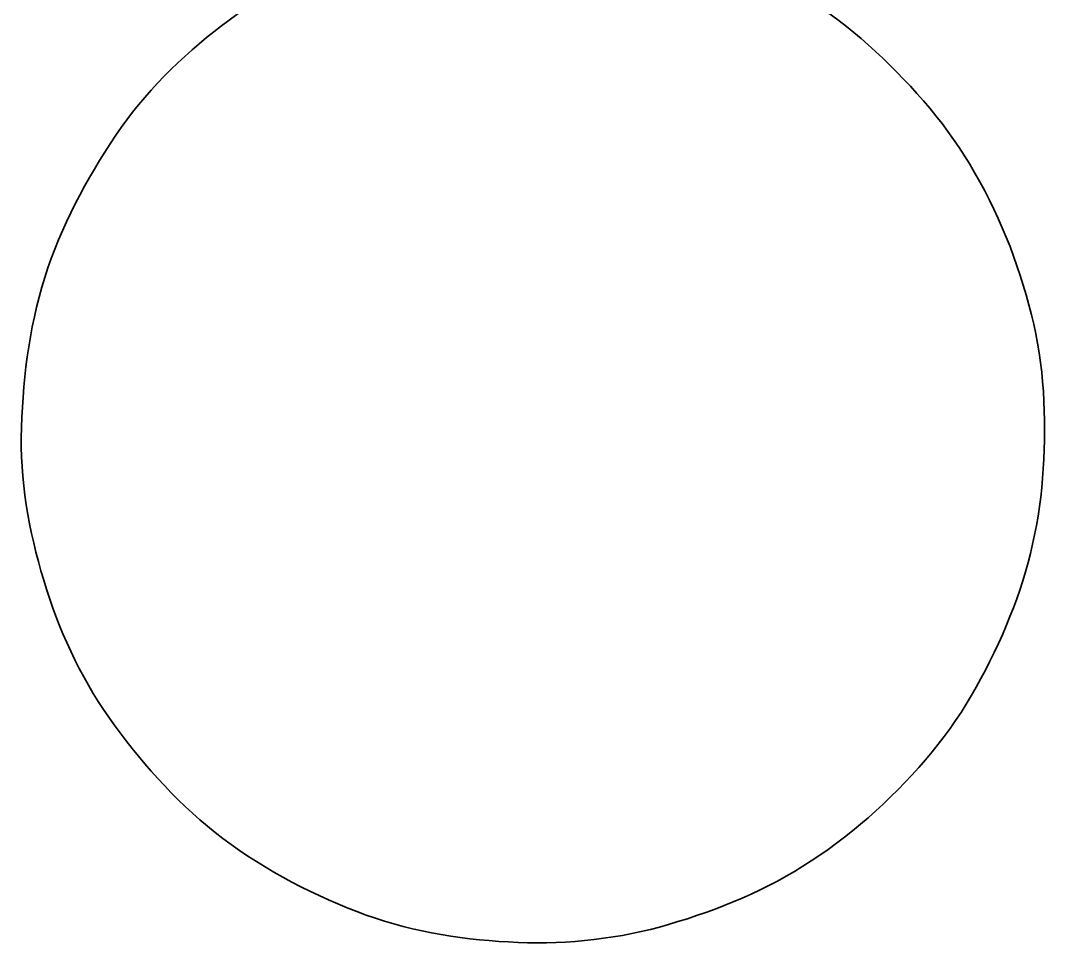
# Model space of a CAD drawing. Header units: inches. Extents: x -357 to 205, y 5 to 343.
# Drawn here: x -152.4 to -3.7, y 4.5 to 138.5 of the extents above; entities that cross this region are included whole.
import ezdxf

# ---------------------------------------------------------------- set-up
doc = ezdxf.new("R2010")
doc.units = ezdxf.units.IN
doc.header["$MEASUREMENT"] = 0
doc.layers.add('cut through', color=7, linetype='Continuous')

msp = doc.modelspace()

# ---------------------------------------------------------------- linework, layer by layer
at = {"layer": 'cut through', "color": 7, "lineweight": 35, "true_color": 0xffffff}
msp.add_open_spline([(-81.14, 153.04), (-85.1, 152.71), (-88.99, 152.36), (-92.9, 151.6), (-96.67, 150.86), (-100.28, 149.66), (-103.9, 148.43), (-110.87, 146.07), (-117.43, 142.14), (-123.25, 137.69), (-129.05, 133.25), (-134.48, 127.91), (-138.56, 121.82), (-142.88, 115.39), (-146.51, 108.64), (-148.84, 101.21), (-151.22, 93.63), (-152.12, 85.89), (-152.25, 77.98), (-152.37, 70.57), (-150.82, 63.06), (-148.6, 56.02), (-146.4, 49.07), (-143.11, 42.23), (-138.79, 36.34), (-134.27, 30.18), (-129.17, 24.51), (-123.04, 19.89), (-116.69, 15.12), (-109.71, 11.5), (-102.26, 8.78), (-95.23, 6.22), (-87.71, 5.11), (-80.26, 4.81), (-72.98, 4.51), (-65.44, 5.36), (-58.45, 7.41), (-51.18, 9.55), (-44.14, 12.43), (-37.79, 16.62), (-31.15, 21), (-25.33, 26.32), (-20.26, 32.44), (-15.42, 38.29), (-11.84, 45.04), (-8.98, 52.04), (-6.23, 58.79), (-4.59, 66.19), (-4.15, 73.46), (-3.69, 80.92), (-4.02, 88.52), (-5.86, 95.81), (-7.79, 103.51), (-10.71, 110.83), (-14.81, 117.64), (-18.76, 124.19), (-23.86, 129.83), (-29.51, 134.93), (-34.93, 139.82), (-41.38, 143.81), (-48.07, 146.7), (-55.06, 149.71), (-62.17, 151.54), (-69.69, 152.64), (-71.43, 152.9), (-73.14, 153.25), (-74.9, 153.21), (-76.98, 153.15), (-79.06, 153.09), (-81.14, 153.04)], degree=3, knots=[0, 0, 0, 0, 1, 1, 1, 2, 2, 2, 3, 3, 3, 4, 4, 4, 5, 5, 5, 6, 6, 6, 7, 7, 7, 8, 8, 8, 9, 9, 9, 10, 10, 10, 11, 11, 11, 12, 12, 12, 13, 13, 13, 14, 14, 14, 15, 15, 15, 16, 16, 16, 17, 17, 17, 18, 18, 18, 19, 19, 19, 20, 20, 20, 21, 21, 21, 22, 22, 22, 23, 23, 23, 23], dxfattribs=at)

doc.saveas('drawing.dxf')
